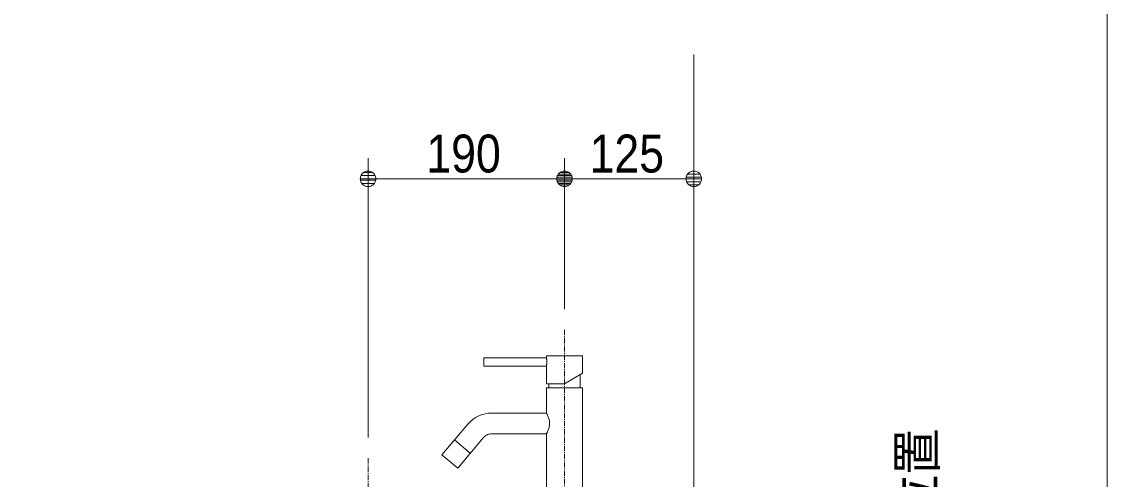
# Model space of a CAD drawing. Units: millimetres, scale not verified. Extents: x -6062 to 6062, y -3045 to 3045.
# Drawn here: x -4068 to -3018, y -1180 to -738 of the extents above; entities that cross this region are included whole.
import ezdxf
from ezdxf.enums import TextEntityAlignment as Align

# ---------------------------------------------------------------- set-up
doc = ezdxf.new("R2010")
doc.units = ezdxf.units.MM
doc.header["$LTSCALE"] = 20
doc.linetypes.add('CHAIN1', pattern=[8, 5, -1, 1, -1])
for name, color, linetype, lineweight in [('0-0_1図面枠', 7, 'Continuous', 9), ('0-3_5ボウル・キャビネット', 7, 'Continuous', 9), ('0-4_2寸法-2', 7, 'Continuous', 9), ('0-5_0', 7, 'Continuous', 9), ('0-6_2寸法-1', 7, 'Continuous', 9), ('0-7_4給排水', 7, 'Continuous', 9)]:
    doc.layers.add(name, color=color, linetype=linetype, lineweight=lineweight)
doc.styles.add('ＭＳ Ｐゴシック', font='')
doc.styles.get('ＭＳ Ｐゴシック').set_extended_font_data('MS PGothic')

# ---------------------------------------------------------------- blocks, each defined once
blk = doc.blocks.new('_Dot')
at = {"layer": '0-5_0'}
for p, q in [((-10, 0), (-20, 0)), ((9.78, 2), (-9.78, 2)), ((7.99, 6), (-7.99, 6)), ((9.16, -3.98), (-9.16, -3.98)), ((6, -7.98), (-6, -7.98))]:
    blk.add_line(p, q, dxfattribs=at)
for points in [[(10, 0), (9.92, 1.25), (9.69, 2.49), (9.3, 3.68), (8.76, 4.82), (8.09, 5.88), (7.29, 6.85), (6.37, 7.71), (5.36, 8.44), (4.26, 9.05), (3.09, 9.51), (1.87, 9.82), (0.63, 9.98), (-0.63, 9.98), (-1.87, 9.82), (-3.09, 9.51), (-4.26, 9.05), (-5.36, 8.44), (-6.37, 7.71), (-7.29, 6.85), (-8.09, 5.88), (-8.76, 4.82), (-9.3, 3.68), (-9.69, 2.49), (-9.92, 1.25), (-10, 0), (0, 0)], [(-10, 0), (-9.92, -1.25), (-9.69, -2.49), (-9.3, -3.68), (-8.76, -4.82), (-8.09, -5.88), (-7.29, -6.85), (-6.37, -7.71), (-5.36, -8.44), (-4.26, -9.05), (-3.09, -9.51), (-1.87, -9.82), (-0.63, -9.98), (0.63, -9.98), (1.87, -9.82), (3.09, -9.51), (4.26, -9.05), (5.36, -8.44), (6.37, -7.71), (7.29, -6.85), (8.09, -5.88), (8.76, -4.82), (9.3, -3.68), (9.69, -2.49), (9.92, -1.25), (10, 0), (0, 0)]]:
    blk.add_lwpolyline(points, close=True, dxfattribs=at)
blk = doc.blocks.new('グループ-9')
at = {"layer": '0-7_4給排水', "linetype": 'CHAIN1'}
blk.add_line((-38900, -23200), (-38900, -33380), dxfattribs=at)
blk = doc.blocks.new('グループ-21')
at = {"layer": '0-7_4給排水', "linetype": 'CHAIN1'}
blk.add_line((-35100, -24500), (-35100, -20720), dxfattribs=at)
at = {"layer": '0-7_4給排水'}
for p, q in [((-34800, -21586.8), (-34800, -21840)), ((-35400, -21760), (-35400, -21840)), ((-36922.2, -23104), (-37228.6, -22846.9))]:
    blk.add_line(p, q, dxfattribs=at)
blk.add_lwpolyline([(-36660, -21420), (-35450, -21420), (-35450, -21760), (-35100, -21760), (-34750.1, -21558), (-34750, -21220), (-35450, -21220), (-35450, -21260), (-36660, -21260)], close=True, dxfattribs=at)
for points in [[(-35450, -21260), (-35449.9, -21260.4), (-35449.6, -21261.6), (-35449.2, -21263.6), (-35448.6, -21266.4), (-35447.9, -21269.8), (-35447.1, -21274), (-35446.2, -21278.7), (-35445.3, -21284.1), (-35444.4, -21289.9), (-35443.5, -21296.2), (-35442.7, -21302.9), (-35442.1, -21309.9), (-35441.5, -21317.2), (-35441.1, -21324.7), (-35440.8, -21332.3), (-35440.7, -21340), (-35440.8, -21344), (-35440.8, -21348.1), (-35441.1, -21356.1), (-35441.6, -21363.9), (-35442.2, -21371.4), (-35442.9, -21378.5), (-35443.7, -21385.3), (-35444.6, -21391.5), (-35445.5, -21397.3), (-35446.4, -21402.4), (-35447.3, -21407), (-35448, -21410.9), (-35448.7, -21414.2), (-35449.3, -21416.7), (-35449.7, -21418.5), (-35449.9, -21419.6), (-35450, -21420)], [(-35450, -23800), (-35450, -22728), (-36513.5, -22728), (-36533.2, -22729), (-36552.7, -22731.9), (-36571.8, -22736.7), (-36590.4, -22743.4), (-36611.9, -22753.9), (-36631.9, -22766.9), (-36650.3, -22782.1), (-36666.7, -22799.5), (-37163.9, -23392), (-37470.3, -23134.9), (-36973.1, -22542.3), (-36971.4, -22540.3), (-36920.6, -22487.3), (-36865.1, -22441.9), (-36806.6, -22404.5), (-36744.2, -22374.2), (-36688.5, -22354.1), (-36631.1, -22339.7), (-36572.6, -22330.9), (-36513.5, -22328), (-35450, -22328), (-35450, -21840), (-34750, -21840), (-34750, -23800)], [(-35450, -22328), (-35449.4, -22329), (-35447.7, -22332.1), (-35444.9, -22337.2), (-35441.1, -22344.1), (-35436.5, -22352.7), (-35431.3, -22362.9), (-35425.7, -22374.6), (-35419.7, -22387.6), (-35413.7, -22401.8), (-35407.9, -22417.2), (-35402.3, -22433.7), (-35397.3, -22451.2), (-35393.1, -22469.6), (-35389.9, -22488.8), (-35387.9, -22508.5), (-35387.2, -22528.5), (-35388, -22548.6), (-35390.1, -22568.5), (-35393.4, -22587.7), (-35397.7, -22606.3), (-35402.8, -22623.9), (-35408.5, -22640.5), (-35414.4, -22655.9), (-35420.5, -22670.1), (-35426.4, -22683), (-35432, -22694.4), (-35437.1, -22704.4), (-35441.5, -22712.7), (-35445.1, -22719.3), (-35447.8, -22724.1), (-35449.4, -22727.1), (-35450, -22728)]]:
    blk.add_lwpolyline(points, dxfattribs=at)

msp = doc.modelspace()

# ---------------------------------------------------------------- linework, layer by layer
at = {"layer": '0-0_1図面枠'}
msp.add_line((-3017.5, 1750), (-3017.5, -2420), dxfattribs=at)
at = {"layer": '0-3_5ボウル・キャビネット'}
msp.add_lwpolyline([(-4067.5, -2020), (-3417.5, -2020), (-3417.5, -770)], dxfattribs=at)
at = {"layer": '0-6_2寸法-1'}
for p, q in [((-3732.5, -1140), (-3732.5, -870)), ((-3542.5, -1016), (-3542.5, -870)), ((-3542.5, -1016), (-3542.5, -870)), ((-3417.5, -1016), (-3417.5, -870)), ((-3717.49, -890), (-3557.51, -890)), ((-3432.51, -890), (-3527.49, -890))]:
    msp.add_line(p, q, dxfattribs=at)

# ---------------------------------------------------------------- block references
at = {"layer": '0-6_2寸法-1', "xscale": 0.7503418, "yscale": 0.7503418, "rotation": 180}
for p in [(-3732.5, -890), (-3542.5, -890)]:
    msp.add_blockref('_Dot', p, dxfattribs=at)
at = {"layer": '0-6_2寸法-1', "xscale": 0.7503418, "yscale": 0.7503418}
for p in [(-3542.5, -890), (-3417.5, -890)]:
    msp.add_blockref('_Dot', p, dxfattribs=at)
at = {"layer": '0-7_4給排水', "xscale": 0.05, "yscale": 0.05}
for name in ['グループ-21', 'グループ-9']:
    msp.add_blockref(name, (-1787.5, 0), dxfattribs=at)

# ---------------------------------------------------------------- texts
at = {"layer": '0-4_2寸法-2', "style": 'ＭＳ Ｐゴシック', "width": 0.9}
msp.add_text('Pトラップ排水位置', height=36.69, rotation=90, dxfattribs=at).set_placement((-3172.48, -1520.42), align=Align.BOTTOM_LEFT)
at = {"layer": '0-6_2寸法-1', "style": 'ＭＳ Ｐゴシック', "width": 0.9}
for s, p in [('190', (-3676.11, -894.96)), ('125', (-3518.22, -894.96))]:
    msp.add_text(s, height=36.66, dxfattribs=at).set_placement(p, align=Align.BOTTOM_LEFT)

doc.saveas('drawing.dxf')
